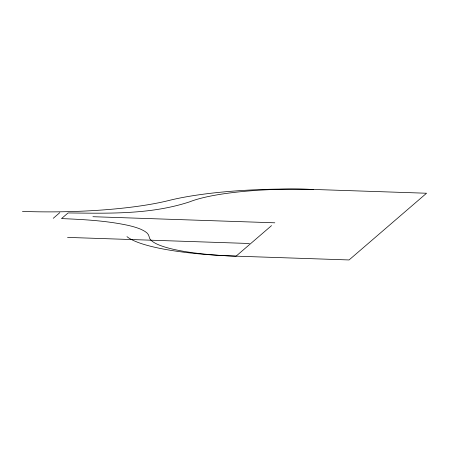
<?xml version="1.0" encoding="UTF-8"?>
<svg xmlns="http://www.w3.org/2000/svg" width="449" height="449" viewBox="0 0 449 449"><rect width="100%" height="100%" fill="white"/><g stroke="black" fill="none" stroke-linecap="round" stroke-linejoin="round"><path stroke-width="0.67" d="M53.24 218.309L59.801 212.663M271.527 225.628L236.073 256.16A144.011 27.232 -0.5 0 1 126.972 236.64M313.548 189.45L426.55 193.238L349.075 259.949L236.073 256.16A110.92 20.974 -0.5 0 1 149.191 236.786C148.451 232.812 144.286 230.938 141.02 229.355A93.622 17.702 -0.5 0 0 127.948 225.336C106.127 220.678 83.755 219.488 61.519 218.59L68.08 212.938C108.72 213.37 150.797 214.684 189.865 201.764A110.92 20.974 -0.5 0 1 313.548 189.45A144.011 27.232 -0.5 0 0 168.987 200.462A144.011 27.232 -0.5 0 1 24.268 211.468L22.45 211.406M92.915 216.704L274.81 222.805M67.546 237.403L249.442 243.498"/></g></svg>
